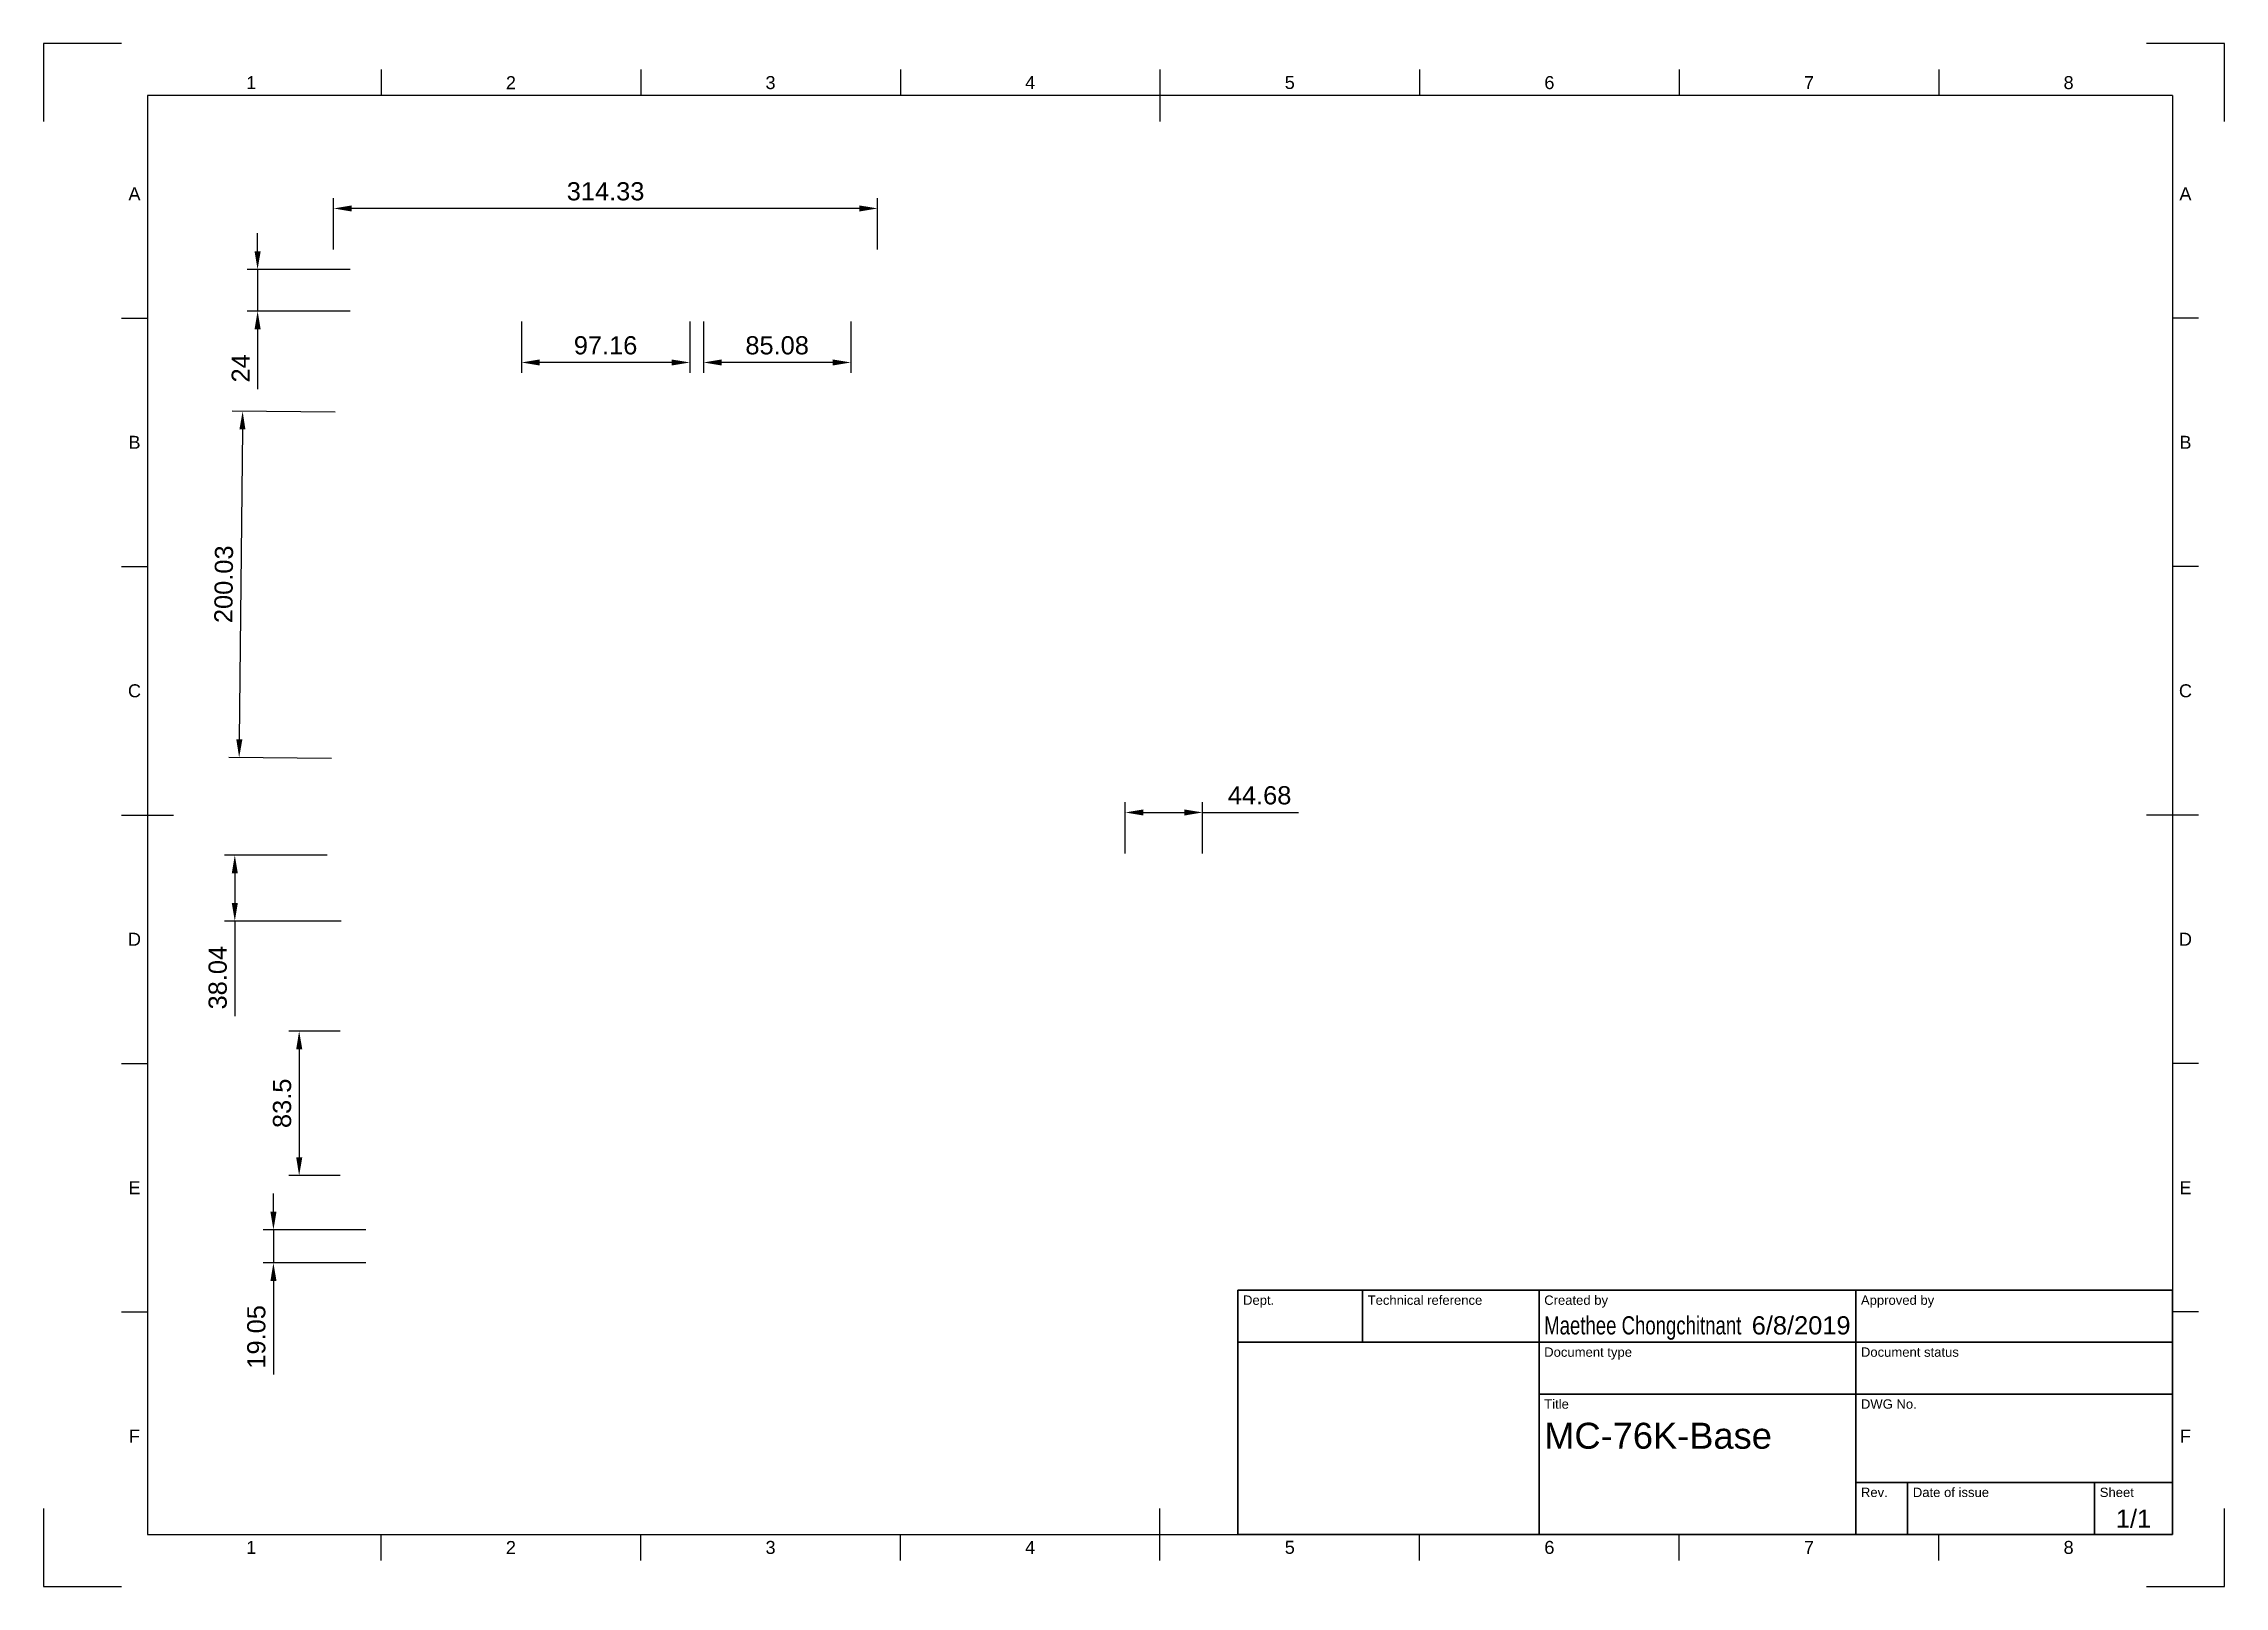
# Paper-space layout 'Sheet1' of a CAD drawing. Header units: millimetres. Extents: x 0 to 420, y 0 to 297.
import ezdxf
from ezdxf.enums import TextEntityAlignment as Align

# ---------------------------------------------------------------- set-up
doc = ezdxf.new("R2010")
doc.units = ezdxf.units.MM
doc.header["$LTSCALE"] = 0.75
for name, color, linetype, lineweight in [('Border', 7, 'Continuous', 25), ('Dimensions', 7, 'Continuous', 25), ('TitleBlock', 7, 'Continuous', 35)]:
    doc.layers.add(name, color=color, linetype=linetype, lineweight=lineweight)
doc.styles.add('FusionTitle', font='')
doc.styles.get("Standard").update_dxf_attribs({"font": 'arial.ttf'})
doc.styles.get('FusionTitle').set_extended_font_data('Arial Unicode MS')
doc.dimstyles.new('ISO-25', dxfattribs={"dimtxt": 3.5, "dimasz": 3.5, "dimexe": 2, "dimexo": 2, "dimgap": 1.5, "dimtad": 1, "dimzin": 12, "dimdsep": 46, "dimtxsty": 'Standard', "dimcen": 0, "dimclrd": 256, "dimclre": 256, "dimclrt": 256, "dimazin": 3, "dimtp": 0.1, "dimtm": 0.1, "dimtfac": 0.714, "dimtmove": 0, "dimatfit": 3, "dimfxl": 1, "dimtzin": 12, "dimarcsym": 0})

# ---------------------------------------------------------------- blocks, each defined once
blk = doc.blocks.new('ISO_A3_SHEET')
at = {"layer": 'Border'}
for p, q in [((15, 297), (0, 297)), ((0, 297), (0, 282)), ((420, 297), (405, 297)), ((420, 282), (420, 297)), ((65, 292), (65, 287)), ((115, 292), (115, 287)), ((165, 292), (165, 287)), ((215, 292), (215, 282)), ((265, 292), (265, 287)), ((315, 292), (315, 287)), ((365, 292), (365, 287)), ((410, 287), (20, 287)), ((20, 287), (20, 10)), ((410, 287), (410, 10)), ((15, 244.16666), (20, 244.16666)), ((415, 244.16666), (410, 244.16666)), ((15, 196.33333), (20, 196.33333)), ((415, 196.33333), (410, 196.33333)), ((15, 148.5), (25, 148.5)), ((415, 148.5), (405, 148.5)), ((15, 100.66667), (20, 100.66667)), ((415, 100.66667), (410, 100.66667)), ((15, 52.83334), (20, 52.83334)), ((415, 52.83334), (410, 52.83334)), ((0, 15), (0, 0)), ((215, 5), (215, 15)), ((420, 0), (420, 15)), ((20, 10), (410, 10)), ((65, 5), (65, 10)), ((115, 5), (115, 10)), ((165, 5), (165, 10)), ((265, 5), (265, 10)), ((315, 5), (315, 10)), ((365, 5), (365, 10)), ((0, 0), (15, 0)), ((405, 0), (420, 0))]:
    blk.add_line(p, q, dxfattribs=at)
at = {"layer": 'Border', "style": 'FusionTitle'}
for s, p in [('1', (40, 289.5)), ('2', (90, 289.5)), ('3', (140, 289.5)), ('4', (190, 289.5)), ('5', (240, 289.5)), ('6', (290, 289.5)), ('7', (340, 289.5)), ('8', (390, 289.5)), ('A', (17.5, 268.08333)), ('A', (412.5, 268.08333)), ('B', (17.5, 220.25)), ('B', (412.5, 220.25)), ('C', (17.5, 172.41667)), ('C', (412.5, 172.41667)), ('D', (17.5, 124.58334)), ('D', (412.5, 124.58334)), ('E', (17.5, 76.75001)), ('E', (412.5, 76.75001)), ('F', (17.5, 28.91668)), ('F', (412.5, 28.91668)), ('1', (40, 7.5)), ('2', (90, 7.5)), ('3', (140, 7.5)), ('4', (190, 7.5)), ('5', (240, 7.5)), ('6', (290, 7.5)), ('7', (340, 7.5)), ('8', (390, 7.5))]:
    blk.add_text(s, height=2.5, dxfattribs=at).set_placement(p, align=Align.MIDDLE)
blk = doc.blocks.new('ISO_TITLEBLOCK')
at = {"layer": 'TitleBlock'}
for p, q in [((0, 47), (-180, 47)), ((-180, 47), (-180, 0)), ((-156, 37), (-156, 47)), ((-122, 0), (-122, 47)), ((-61, 0), (-61, 47)), ((0, 0), (0, 47)), ((-180, 37), (0, 37)), ((-122, 27), (0, 27)), ((-61, 10), (0, 10)), ((-51, 0), (-51, 10)), ((-15, 0), (-15, 10)), ((-180, 0), (0, 0))]:
    blk.add_line(p, q, dxfattribs=at)
at = {"layer": 'TitleBlock', "style": 'FusionTitle'}
for s, p in [('Dept.', (-179, 46)), ('Technical reference', (-155, 46)), ('Created by', (-121, 46)), ('Approved by', (-60, 46)), ('Document type', (-121, 36)), ('Document status', (-60, 36)), ('Title', (-121, 26)), ('DWG No.', (-60, 26)), ('Rev.', (-60, 9)), ('Date of issue', (-50, 9)), ('Sheet', (-14, 9))]:
    blk.add_text(s, height=1.8, dxfattribs=at).set_placement(p, align=Align.TOP_LEFT)
for tag, p, height in [('DEPT', (-179, 38.5), 3.5), ('TECHNICAL_REFERENCE', (-155, 38.5), 3.5), ('CREATED_BY', (-121, 38.5), 3.5), ('APPROVED_BY', (-60, 38.5), 3.5), ('DOCUMENT_TYPE', (-121, 28.5), 3.5), ('DOCUMENT_STATUS', (-60, 28.5), 3.5), ('TITLE_1', (-121, 16.5), 5), ('TITLE_2', (-121, 9), 5), ('TITLE_3', (-121, 1.5), 5), ('DATE_OF_ISSUE', (-50, 1.5), 3.5)]:
    blk.add_attdef(tag, p, '', height=height, dxfattribs=at)
for tag, p in [('CREATED_DATE', (-62, 38.5)), ('APPROVED_DATE', (-1, 38.5))]:
    blk.add_attdef(tag, text='', height=3.5, dxfattribs=at).set_placement(p, align=Align.RIGHT)
for tag, height, p in [('DRAWING_NUMBER', 5, (-30.5, 16.6)), ('REV', 3.5, (-56, 3.1)), ('SHEET', 3.5, (-7.5, 3.1))]:
    blk.add_attdef(tag, text='', height=height, dxfattribs=at).set_placement(p, align=Align.MIDDLE)
blk = doc.blocks.new('*D29')
at = {"layer": 'Defpoints', "color": 0, "transparency": 16777216}
for p in [(55.85, 265.27), (55.85, 255.37), (160.62, 255.37)]:
    blk.add_point(p, dxfattribs=at)
at = {"layer": 'Dimensions', "lineweight": -2, "transparency": 16777216}
for p, q in [((55.85, 257.37), (55.85, 267.27)), ((157.12, 265.27), (59.35, 265.27)), ((160.62, 257.37), (160.62, 267.27))]:
    blk.add_line(p, q, dxfattribs=at)
at = {"layer": 'Dimensions', "transparency": 16777216}
for points in [[(59.35, 265.85), (59.35, 264.68), (55.85, 265.27)], [(157.12, 265.85), (157.12, 264.68), (160.62, 265.27)]]:
    blk.add_solid(points, dxfattribs=at)
at = {"layer": 'Dimensions', "transparency": 16777216, "insert": (108.23, 268.55), "char_height": 3.5, "attachment_point": 5}
blk.add_mtext('314.33', dxfattribs=at)
blk = doc.blocks.new('*D30')
at = {"layer": 'Defpoints', "color": 0, "transparency": 16777216}
for p in [(58.12, 226.03), (37.66, 159.55), (57.46, 159.36)]:
    blk.add_point(p, dxfattribs=at)
at = {"layer": 'Dimensions', "lineweight": -2, "transparency": 16777216}
for p, q in [((56.12, 226.05), (36.33, 226.25)), ((38.29, 222.73), (37.69, 163.05)), ((55.46, 159.38), (35.66, 159.57))]:
    blk.add_line(p, q, dxfattribs=at)
at = {"layer": 'Dimensions', "transparency": 16777216}
for points in [[(37.71, 222.73), (38.87, 222.72), (38.33, 226.23)], [(37.11, 163.06), (38.28, 163.05), (37.66, 159.55)]]:
    blk.add_solid(points, dxfattribs=at)
at = {"layer": 'Dimensions', "transparency": 16777216, "insert": (34.7, 192.92), "char_height": 3.5, "attachment_point": 5, "rotation": 89.4271}
blk.add_mtext('200.03', dxfattribs=at)
blk = doc.blocks.new('*D31')
at = {"layer": 'Defpoints', "color": 0, "transparency": 16777216}
for p in [(56.62, 140.75), (36.82, 128.07), (59.33, 128.07)]:
    blk.add_point(p, dxfattribs=at)
at = {"layer": 'Dimensions', "lineweight": -2, "transparency": 16777216}
for p, q in [((54.62, 140.75), (34.82, 140.75)), ((36.82, 137.25), (36.82, 131.57)), ((57.33, 128.07), (34.82, 128.07)), ((36.82, 128.07), (36.82, 109.78))]:
    blk.add_line(p, q, dxfattribs=at)
at = {"layer": 'Dimensions', "transparency": 16777216}
for points in [[(36.24, 137.25), (37.41, 137.25), (36.82, 140.75)], [(36.24, 131.57), (37.41, 131.57), (36.82, 128.07)]]:
    blk.add_solid(points, dxfattribs=at)
at = {"layer": 'Dimensions', "transparency": 16777216, "insert": (33.54, 117.18), "char_height": 3.5, "attachment_point": 5, "rotation": 90}
blk.add_mtext('38.04', dxfattribs=at)
blk = doc.blocks.new('*D32')
at = {"layer": 'Defpoints', "color": 0, "transparency": 16777216}
for p in [(223.21, 148.99), (208.32, 139.09), (223.21, 139.09)]:
    blk.add_point(p, dxfattribs=at)
at = {"layer": 'Dimensions', "lineweight": -2, "transparency": 16777216}
for p, q in [((208.32, 141.09), (208.32, 150.99)), ((211.82, 148.99), (219.71, 148.99)), ((223.21, 141.09), (223.21, 150.99)), ((223.21, 148.99), (241.67, 148.99))]:
    blk.add_line(p, q, dxfattribs=at)
at = {"layer": 'Dimensions', "transparency": 16777216}
for points in [[(211.82, 149.57), (211.82, 148.4), (208.32, 148.99)], [(219.71, 149.57), (219.71, 148.4), (223.21, 148.99)]]:
    blk.add_solid(points, dxfattribs=at)
at = {"layer": 'Dimensions', "transparency": 16777216, "insert": (234.19, 152.27), "char_height": 3.5, "attachment_point": 5}
blk.add_mtext('44.68', dxfattribs=at)
blk = doc.blocks.new('*D33')
at = {"layer": 'Defpoints', "color": 0, "transparency": 16777216}
for p in [(59.12, 106.91), (49.22, 79.07), (59.12, 79.07)]:
    blk.add_point(p, dxfattribs=at)
at = {"layer": 'Dimensions', "lineweight": -2, "transparency": 16777216}
for p, q in [((57.12, 106.91), (47.22, 106.91)), ((49.22, 103.41), (49.22, 82.57)), ((57.12, 79.07), (47.22, 79.07))]:
    blk.add_line(p, q, dxfattribs=at)
at = {"layer": 'Dimensions', "transparency": 16777216}
for points in [[(48.64, 103.41), (49.81, 103.41), (49.22, 106.91)], [(48.64, 82.57), (49.81, 82.57), (49.22, 79.07)]]:
    blk.add_solid(points, dxfattribs=at)
at = {"layer": 'Dimensions', "transparency": 16777216, "insert": (45.94, 92.99), "char_height": 3.5, "attachment_point": 5, "rotation": 90}
blk.add_mtext('83.5', dxfattribs=at)
blk = doc.blocks.new('*D34')
at = {"layer": 'Defpoints', "color": 0, "transparency": 16777216}
for p in [(64.06, 68.63), (44.26, 62.28), (64.06, 62.28)]:
    blk.add_point(p, dxfattribs=at)
at = {"layer": 'Dimensions', "lineweight": -2, "transparency": 16777216}
for p, q in [((44.26, 72.13), (44.26, 75.63)), ((62.06, 68.63), (42.26, 68.63)), ((44.26, 68.63), (44.26, 62.28)), ((62.06, 62.28), (42.26, 62.28)), ((44.26, 58.78), (44.26, 40.78))]:
    blk.add_line(p, q, dxfattribs=at)
at = {"layer": 'Dimensions', "transparency": 16777216}
for points in [[(43.68, 72.13), (44.85, 72.13), (44.26, 68.63)], [(43.68, 58.78), (44.85, 58.78), (44.26, 62.28)]]:
    blk.add_solid(points, dxfattribs=at)
at = {"layer": 'Dimensions', "transparency": 16777216, "insert": (40.98, 48.03), "char_height": 3.5, "attachment_point": 5, "rotation": 90}
blk.add_mtext('19.05', dxfattribs=at)
blk = doc.blocks.new('*D35')
at = {"layer": 'Defpoints', "color": 0, "transparency": 16777216}
for p in [(61.01, 253.52), (41.21, 245.52), (61.01, 245.52)]:
    blk.add_point(p, dxfattribs=at)
at = {"layer": 'Dimensions', "lineweight": -2, "transparency": 16777216}
for p, q in [((41.21, 257.02), (41.21, 260.52)), ((59.01, 253.52), (39.21, 253.52)), ((41.21, 253.52), (41.21, 245.52)), ((59.01, 245.52), (39.21, 245.52)), ((41.21, 242.02), (41.21, 230.46))]:
    blk.add_line(p, q, dxfattribs=at)
at = {"layer": 'Dimensions', "transparency": 16777216}
for points in [[(40.63, 257.02), (41.8, 257.02), (41.21, 253.52)], [(40.63, 242.02), (41.8, 242.02), (41.21, 245.52)]]:
    blk.add_solid(points, dxfattribs=at)
at = {"layer": 'Dimensions', "transparency": 16777216, "insert": (37.96, 234.49), "char_height": 3.5, "attachment_point": 5, "rotation": 90}
blk.add_mtext('24', dxfattribs=at)
blk = doc.blocks.new('*D36')
at = {"layer": 'Defpoints', "color": 0, "transparency": 16777216}
for p in [(127.09, 245.52), (155.45, 245.52), (127.09, 235.62)]:
    blk.add_point(p, dxfattribs=at)
at = {"layer": 'Dimensions', "lineweight": -2, "transparency": 16777216}
for p, q in [((127.09, 243.52), (127.09, 233.62)), ((155.45, 243.52), (155.45, 233.62)), ((151.95, 235.62), (130.59, 235.62))]:
    blk.add_line(p, q, dxfattribs=at)
at = {"layer": 'Dimensions', "transparency": 16777216}
for points in [[(130.59, 236.2), (130.59, 235.03), (127.09, 235.62)], [(151.95, 236.2), (151.95, 235.03), (155.45, 235.62)]]:
    blk.add_solid(points, dxfattribs=at)
at = {"layer": 'Dimensions', "transparency": 16777216, "insert": (141.27, 238.9), "char_height": 3.5, "attachment_point": 5}
blk.add_mtext('85.08', dxfattribs=at)
blk = doc.blocks.new('*D37')
at = {"layer": 'Defpoints', "color": 0, "transparency": 16777216}
for p in [(92.04, 245.52), (124.43, 245.52), (92.04, 235.62)]:
    blk.add_point(p, dxfattribs=at)
at = {"layer": 'Dimensions', "lineweight": -2, "transparency": 16777216}
for p, q in [((92.04, 243.52), (92.04, 233.62)), ((124.43, 243.52), (124.43, 233.62)), ((120.93, 235.62), (95.54, 235.62))]:
    blk.add_line(p, q, dxfattribs=at)
at = {"layer": 'Dimensions', "transparency": 16777216}
for points in [[(95.54, 236.2), (95.54, 235.03), (92.04, 235.62)], [(120.93, 236.2), (120.93, 235.03), (124.43, 235.62)]]:
    blk.add_solid(points, dxfattribs=at)
at = {"layer": 'Dimensions', "transparency": 16777216, "insert": (108.23, 238.9), "char_height": 3.5, "attachment_point": 5}
blk.add_mtext('97.16', dxfattribs=at)

psp = doc.layouts.new('Sheet1')

# ---------------------------------------------------------------- block references
at = {"layer": 'Border'}
psp.add_blockref('ISO_A3_SHEET', (0, 0), dxfattribs=at)
at = {"layer": 'TitleBlock'}
ref = psp.add_blockref('ISO_TITLEBLOCK', (410, 10), dxfattribs=at)
ref.add_attrib('CREATED_DATE', '6/8/2019', dxfattribs={"height": 3.5, "style": 'FusionTitle'}).set_placement((348, 48.5), align=Align.RIGHT)
ref.add_attrib('SHEET', '1/1', dxfattribs={"height": 3.5, "style": 'FusionTitle'}).set_placement((402.5, 13.1), align=Align.MIDDLE)
ref.add_attrib('TITLE_1', 'MC-76K-Base', (289, 26.5), dxfattribs={"height": 5, "style": 'FusionTitle'})
ref.add_attrib('CREATED_BY', 'Maethee Chongchitnant', (289, 48.5), dxfattribs={"height": 3.5, "style": 'FusionTitle', "width": 0.731509})

# ---------------------------------------------------------------- dimensions: what is measured, and where the dimension line sits
at = {"layer": 'Dimensions'}
dim = psp.add_linear_dim(base=(55.8456134023, 265.2650147986), p1=(160.6206134023, 255.365519862), p2=(55.8456134023, 255.365519862), dimstyle='ISO-25', override={"dimlfac": -3, "dimclrd": 256, "dimclre": 256}, dxfattribs=at)
dim.commit()
dim.dimension.update_dxf_attribs({"geometry": '*D29', "text_midpoint": (108.2331134023, 268.5532139801)})
for p1, p2, distance, picture, middle in [((61.0123, 253.5155), (61.0123, 245.5155), -19.799, '*D35', (37.9561, 234.486)), ((124.4269, 245.5155), (92.0394, 245.5155), 9.8995, '*D37', (108.2331, 238.903)), ((155.4539, 245.5155), (127.0935, 245.5155), 9.8995, '*D36', (141.2737, 238.903)), ((58.1236, 226.0304), (57.457, 159.3554), -19.799, '*D30', (34.7043, 192.9237)), ((208.31945, 139.08575), (223.21111, 139.08575), 9.89949, '*D32', (234.19048, 152.27225)), ((59.1236, 106.9054), (59.1236, 79.0721), -9.8995, '*D33', (45.9359, 92.9888)), ((64.0611, 68.6346), (64.0611, 62.2846), -19.799, '*D34', (40.9751, 48.0308))]:
    dim = psp.add_aligned_dim(p1=p1, p2=p2, distance=distance, dimstyle='ISO-25', override={"dimlfac": -3, "dimclrd": 256, "dimclre": 256}, dxfattribs=at)
    dim.commit()
    dim.dimension.update_dxf_attribs({"geometry": picture, "text_midpoint": middle})
dim = psp.add_linear_dim(base=(36.8246, 128.0734), p1=(56.6236, 140.7524), p2=(59.3305, 128.0734), angle=90, dimstyle='ISO-25', override={"dimlfac": -3, "dimclrd": 256, "dimclre": 256}, dxfattribs=at)
dim.commit()
dim.dimension.update_dxf_attribs({"geometry": '*D31', "text_midpoint": (33.5364, 117.1764)})

doc.saveas('drawing.dxf')
